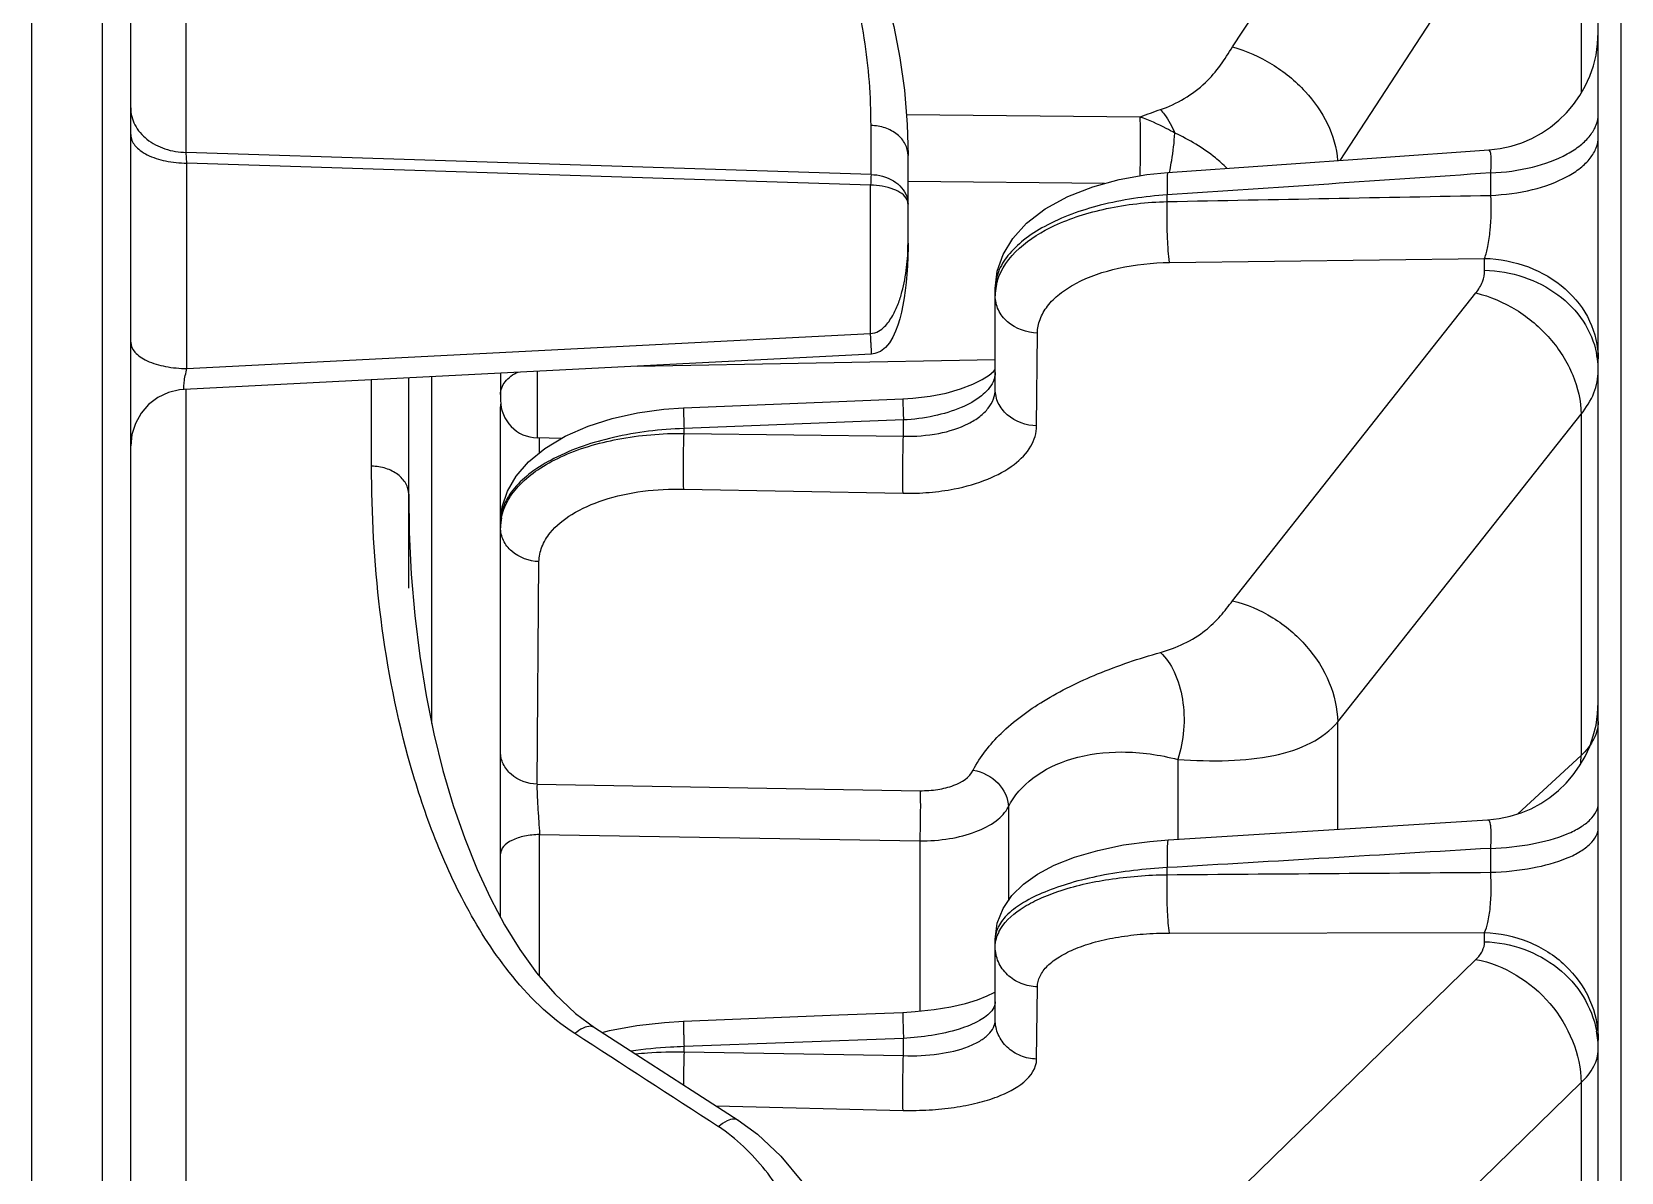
# Model space of a CAD drawing. Header units: millimetres. Extents: x -95754 to 177808, y 34455 to 150605.
# Drawn here: x 174662.32 to 174696.05, y 139644.98 to 139669.17 of the extents above; entities that cross this region are included whole.
import ezdxf

# ---------------------------------------------------------------- set-up
doc = ezdxf.new("R2010")
doc.units = ezdxf.units.MM
doc.header["$LTSCALE"] = 300
doc.layers.add('A-ETC-기계', color=253, linetype='Continuous')

# ---------------------------------------------------------------- blocks, each defined once
blk = doc.blocks.new('A$Cefb55bcc')
at = {"color": 8, "linetype": 'ByBlock', "ltscale": 3}
for p, q in [((536.666, -687.779), (536.666, -412.916)), ((536.179, -687.28), (536.179, -413.415)), ((502.943, -675.298), (502.943, -425.397)), ((504.447, -513.98), (504.447, -426.195)), ((505.042, -514.154), (505.042, -426.791)), ((506.22, -488.549), (506.22, -464.519)), ((528.423, -486.311), (533.586, -478.4)), ((530.701, -488.718), (535.816, -480.887)), ((535.816, -480.887), (535.816, -487.294)), ((526.46, -487.801), (521.502, -487.75)), ((520.75, -489.019), (520.75, -487.98)), ((520.75, -489.019), (506.22, -488.549)), ((506.235, -488.776), (506.22, -488.549)), ((521.535, -490.478), (521.535, -488.613)), ((506.235, -493.132), (506.235, -488.776)), ((520.74, -489.246), (506.235, -488.776)), ((533.898, -489.46), (533.898, -488.984)), ((520.74, -492.387), (520.74, -489.246)), ((525.701, -489.211), (521.535, -489.166)), ((527.034, -489.592), (527.034, -489.452)), ((527.084, -490.883), (533.768, -490.796)), ((533.768, -491.045), (533.768, -490.796)), ((523.385, -493.574), (523.385, -491.436)), ((528.423, -498.06), (533.586, -491.53)), ((506.235, -493.132), (520.74, -492.387)), ((524.264, -494.35), (524.281, -492.383)), ((515.79, -493.082), (523.385, -492.942)), ((510.154, -495.204), (510.154, -493.371)), ((510.94, -497.795), (510.94, -493.331)), ((511.431, -500.66), (511.431, -493.306)), ((512.889, -493.231), (512.889, -493.805)), ((513.668, -493.191), (513.668, -494.604)), ((506.22, -513.039), (506.22, -493.575)), ((512.889, -493.991), (512.898, -493.886)), ((512.889, -504.771), (512.889, -493.991)), ((521.438, -494.224), (516.782, -494.405)), ((521.438, -494.567), (521.438, -494.224)), ((530.652, -500.627), (535.816, -494.101)), ((535.816, -494.101), (535.816, -501.344)), ((514.179, -494.618), (513.668, -494.604)), ((513.716, -494.919), (513.716, -494.604)), ((516.782, -494.508), (516.782, -494.405)), ((516.782, -494.508), (521.438, -494.567)), ((516.775, -495.69), (521.43, -495.778)), ((513.664, -501.949), (513.705, -497.229)), ((530.652, -502.906), (530.652, -500.627)), ((527.26, -501.426), (527.26, -503.117)), ((535.816, -501.344), (534.477, -502.578)), ((513.664, -501.949), (521.79, -502.087)), ((523.665, -502.431), (523.665, -504.42)), ((513.716, -506.022), (513.716, -503.018)), ((513.716, -503.018), (521.783, -503.152)), ((521.783, -503.152), (521.783, -506.763)), ((533.898, -503.818), (533.898, -503.31)), ((527.034, -503.869), (527.034, -503.719)), ((527.084, -505.106), (533.768, -505.096)), ((533.768, -505.29), (533.768, -505.096)), ((523.385, -506.949), (523.385, -505.235)), ((528.423, -510.705), (533.586, -505.666)), ((524.264, -507.78), (524.281, -506.249)), ((521.438, -507.34), (516.782, -507.515)), ((516.782, -507.625), (516.782, -507.515)), ((521.438, -507.707), (521.438, -507.34)), ((516.782, -507.625), (521.438, -507.707)), ((530.652, -513.312), (535.816, -508.278)), ((535.816, -508.278), (535.816, -515.925)), ((517.465, -508.774), (521.43, -508.867))]:
    blk.add_line(p, q, dxfattribs=at)
for points in [[(517.84, -481.034), (518.27, -481.266), (518.782, -481.626), (519.243, -482.04), (519.654, -482.497), (520.019, -482.991), (520.338, -483.514), (520.617, -484.064), (520.857, -484.641), (521.062, -485.246), (521.231, -485.878), (521.364, -486.54), (521.461, -487.232), (521.519, -487.957), (521.535, -488.613)], [(527.051, -488.975), (531.472, -488.664), (533.856, -488.496)], [(523.385, -491.436), (523.427, -491.068), (523.552, -490.711), (523.758, -490.372), (524.051, -490.052), (524.445, -489.749), (524.926, -489.486), (525.454, -489.279), (526.018, -489.124), (526.604, -489.02), (527.051, -488.975)], [(521.535, -490.474), (521.535, -490.563), (521.53, -490.765), (521.522, -490.956), (521.509, -491.138), (521.493, -491.311), (521.474, -491.477), (521.451, -491.635), (521.425, -491.787), (521.394, -491.934), (521.359, -492.076), (521.319, -492.212), (521.272, -492.343), (521.215, -492.469), (521.145, -492.586), (521.058, -492.69), (520.954, -492.769), (520.834, -492.817), (520.761, -492.828)], [(520.761, -492.828), (510.963, -493.33), (506.18, -493.575)], [(521.424, -493.777), (521.638, -493.764), (522.003, -493.72), (522.345, -493.653), (522.65, -493.566), (522.908, -493.468), (523.111, -493.368), (523.257, -493.275), (523.349, -493.198), (523.385, -493.157)], [(506.18, -493.575), (506.081, -493.584), (505.842, -493.642), (505.62, -493.747), (505.423, -493.896), (505.261, -494.081), (505.141, -494.296), (505.067, -494.531), (505.042, -494.773)], [(512.889, -496.401), (512.926, -496.064), (513.037, -495.732), (513.221, -495.414), (513.482, -495.112), (513.829, -494.826), (514.262, -494.568), (514.745, -494.356), (515.259, -494.193), (515.798, -494.074), (516.354, -493.997), (516.77, -493.969)], [(516.77, -493.969), (520.064, -493.833), (521.424, -493.777)], [(510.94, -495.799), (510.952, -496.604), (510.995, -497.496)], [(510.995, -497.496), (511.07, -498.374), (511.175, -499.233), (511.311, -500.071), (511.475, -500.881), (511.668, -501.66), (511.886, -502.402), (512.129, -503.104), (512.392, -503.76), (512.674, -504.368), (512.975, -504.934), (513.3, -505.459), (513.652, -505.947), (514.039, -506.398), (514.477, -506.812), (514.882, -507.11)], [(527.059, -503.129), (531.48, -502.854), (533.836, -502.707)], [(523.385, -505.235), (523.428, -504.898), (523.553, -504.584), (523.741, -504.309), (523.984, -504.069), (524.28, -503.859), (524.636, -503.669), (525.064, -503.499), (525.562, -503.353), (526.108, -503.239), (526.668, -503.162), (527.059, -503.129)], [(521.425, -506.789), (521.689, -506.773), (522.087, -506.731), (522.443, -506.671), (522.753, -506.599), (523.012, -506.52), (523.216, -506.44)], [(523.216, -506.44), (523.362, -506.366), (523.385, -506.351)], [(516.77, -506.977), (520.064, -506.844), (521.425, -506.789)], [(514.882, -507.11), (515.859, -507.739), (516.955, -508.444), (517.932, -509.075)], [(515.048, -507.217), (515.202, -507.176), (515.779, -507.069), (516.365, -507.002), (516.77, -506.977)], [(517.932, -509.075), (518.342, -509.375), (518.835, -509.842), (519.279, -510.376), (519.675, -510.964), (520.028, -511.601), (520.341, -512.28), (520.616, -513), (520.856, -513.759), (521.061, -514.555), (521.23, -515.389), (521.364, -516.26), (521.461, -517.168), (521.519, -518.113), (521.535, -518.964)]]:
    blk.add_lwpolyline(points, dxfattribs=at)
for centre, radius, start, end in [((533.68, -486.003), 2.499, 274.0322, 359.9992), ((530.827, -498.947), 11.97, 109.203, 111.3974), ((521.694, -487.849), 5.505, 348.212, 348.7927), ((550.275, -490.404), 29.557, 177.3145, 177.7548), ((524.52, -491.6), 1.136, 163.8715, 169.1457), ((524.479, -491.592), 1.094, 169.1531, 179.9636), ((534.341, -493.177), 1.838, 7.808, 11.4236), ((534.355, -493.175), 1.824, 0.0139, 7.8112), ((513.688, -493.805), 0.8, 180, 268.5), ((513.986, -496.509), 1.097, 169.0877, 179.9635), ((533.68, -500.213), 2.499, 273.5698, 359.9906), ((533.554, -501.308), 2.262, 354.1506, 359.0735), ((524.169, -505.439), 0.791, 153.3397, 159.5149), ((534.083, -507.573), 2.097, 0.0209, 10.6772), ((-215.527, -1638.115), 1346.018, 57.002794, 57.157389), ((543.894, -508.47), 27.125, 178.2155, 179.6984)]:
    blk.add_arc(centre, radius, start, end, dxfattribs=at)
for points, knots in [([(520.75, -487.98), (520.75, -487.361), (520.659, -486.128), (520.21, -484.313), (519.35, -482.547), (518.369, -481.557), (517.75, -481.206)], [0, 0, 0, 0, 0.240869, 0.478914, 0.723085, 1, 1, 1, 1]), ([(526.89, -487.642), (527.24, -487.52), (527.722, -487.241), (528.168, -486.711), (528.338, -486.441), (528.423, -486.311)], [0, 0, 0, 0, 0.538373, 0.774154, 1, 1, 1, 1]), ([(528.423, -486.311), (528.714, -486.393), (529.278, -486.646), (530.172, -487.368), (530.616, -488.185), (530.649, -488.724)], [0, 0, 0, 0, 0.263916, 0.529488, 1, 1, 1, 1]), ([(505.042, -487.607), (505.042, -487.729), (505.109, -487.987), (505.38, -488.296), (505.768, -488.498), (506.067, -488.547), (506.22, -488.549)], [0, 0, 0, 0, 0.221987, 0.461173, 0.722957, 1, 1, 1, 1]), ([(526.458, -489.047), (526.465, -488.824), (526.471, -488.409), (526.468, -487.994), (526.46, -487.801)], [0, 0, 0, 0, 0.536462, 1, 1, 1, 1]), ([(527.196, -488.138), (527.136, -488.105), (526.898, -487.978), (526.651, -487.865), (526.46, -487.801)], [0, 0, 0, 0, 0.254338, 1, 1, 1, 1]), ([(526.89, -487.642), (526.92, -487.675), (527.045, -487.826), (527.138, -488), (527.196, -488.138)], [0, 0, 0, 0, 0.231786, 1, 1, 1, 1]), ([(533.898, -488.984), (534.197, -488.971), (534.756, -488.896), (535.399, -488.671), (535.798, -488.414), (536.011, -488.206), (536.147, -487.978), (536.179, -487.813), (536.179, -487.734)], [0, 0, 0, 0, 0.319532, 0.600386, 0.719963, 0.824514, 0.916135, 1, 1, 1, 1]), ([(505.042, -488.172), (505.042, -488.255), (505.103, -488.388), (505.246, -488.515), (505.457, -488.642), (505.792, -488.747), (506.082, -488.775), (506.235, -488.776)], [0, 0, 0, 0, 0.171643, 0.276775, 0.397596, 0.681122, 1, 1, 1, 1]), ([(521.535, -488.613), (521.535, -488.531), (521.491, -488.357), (521.31, -488.15), (521.051, -488.014), (520.852, -487.981), (520.75, -487.98)], [0, 0, 0, 0, 0.222938, 0.462444, 0.723812, 1, 1, 1, 1]), ([(527.094, -488.919), (527.107, -488.854), (527.153, -488.595), (527.185, -488.334), (527.196, -488.138)], [0, 0, 0, 0, 0.255075, 1, 1, 1, 1]), ([(528.297, -488.886), (528.222, -488.808), (527.893, -488.507), (527.501, -488.281), (527.196, -488.138)], [0, 0, 0, 0, 0.24334, 1, 1, 1, 1]), ([(533.898, -489.46), (534.197, -489.447), (534.756, -489.373), (535.399, -489.149), (535.798, -488.894), (536.011, -488.688), (536.147, -488.462), (536.179, -488.298), (536.179, -488.22)], [0, 0, 0, 0, 0.320179, 0.601374, 0.720928, 0.8253, 0.916582, 1, 1, 1, 1]), ([(533.898, -488.984), (533.904, -488.916), (533.911, -488.795), (533.911, -488.657), (533.899, -488.571), (533.891, -488.528), (533.871, -488.495), (533.856, -488.496)], [0, 0, 0, 0, 0.407657, 0.718141, 0.830592, 0.913206, 1, 1, 1, 1]), ([(527.051, -488.975), (527.047, -488.975), (527.042, -488.989), (527.038, -489.012), (527.034, -489.054), (527.031, -489.135), (527.03, -489.27), (527.032, -489.386), (527.034, -489.452)], [0, 0, 0, 0, 0.022497, 0.075053, 0.159392, 0.274602, 0.589768, 1, 1, 1, 1]), ([(521.515, -489.557), (521.466, -489.448), (521.19, -489.284), (520.908, -489.246), (520.74, -489.246)], [0, 0, 0, 0, 0.414863, 1, 1, 1, 1]), ([(520.75, -489.019), (520.915, -489.021), (521.232, -489.098), (521.462, -489.348), (521.509, -489.485)], [0, 0, 0, 0, 0.533689, 1, 1, 1, 1]), ([(527.034, -489.452), (526.556, -489.481), (525.662, -489.613), (524.635, -489.978), (523.996, -490.384), (523.655, -490.707), (523.437, -491.06), (523.385, -491.316), (523.385, -491.436)], [0, 0, 0, 0, 0.322201, 0.605218, 0.725082, 0.829045, 0.918962, 1, 1, 1, 1]), ([(523.428, -491.284), (523.585, -490.741), (524.296, -490.219), (525.174, -489.883), (525.971, -489.672), (526.603, -489.603), (527.034, -489.592)], [0, 0, 0, 0, 0.408148, 0.54312, 0.688492, 1, 1, 1, 1]), ([(527.084, -490.883), (527.072, -490.801), (527.054, -490.608), (527.03, -490.178), (527.027, -489.83), (527.034, -489.592)], [0, 0, 0, 0, 0.192791, 0.449167, 1, 1, 1, 1]), ([(533.768, -490.796), (533.799, -490.715), (533.848, -490.518), (533.91, -490.073), (533.918, -489.707), (533.898, -489.46)], [0, 0, 0, 0, 0.193332, 0.448289, 1, 1, 1, 1]), ([(520.74, -492.387), (520.799, -492.386), (520.912, -492.352), (521.076, -492.219), (521.215, -492.018), (521.329, -491.765), (521.437, -491.425), (521.515, -490.994), (521.535, -490.647), (521.535, -490.474)], [0, 0, 0, 0, 0.08037, 0.152353, 0.283288, 0.407536, 0.528699, 0.766065, 1, 1, 1, 1]), ([(524.281, -492.383), (524.282, -492.283), (524.322, -492.076), (524.491, -491.79), (524.754, -491.534), (525.244, -491.222), (526.035, -490.96), (526.72, -490.888), (527.084, -490.883)], [0, 0, 0, 0, 0.086441, 0.179551, 0.28454, 0.403766, 0.68263, 1, 1, 1, 1]), ([(533.768, -490.796), (534.083, -490.805), (534.704, -490.925), (535.501, -491.391), (536.047, -492.087), (536.179, -492.653), (536.179, -492.925)], [0, 0, 0, 0, 0.268076, 0.525617, 0.768266, 1, 1, 1, 1]), ([(533.586, -491.53), (533.642, -491.458), (533.734, -491.306), (533.768, -491.129), (533.768, -491.045)], [0, 0, 0, 0, 0.519366, 1, 1, 1, 1]), ([(533.768, -491.045), (534.049, -491.054), (534.603, -491.15), (535.338, -491.526), (535.891, -492.093), (536.094, -492.571), (536.143, -492.813)], [0, 0, 0, 0, 0.26577, 0.523009, 0.767351, 1, 1, 1, 1]), ([(524.281, -492.383), (524.054, -492.375), (523.707, -492.252), (523.434, -491.902), (523.385, -491.692), (523.385, -491.591)], [0, 0, 0, 0, 0.52242, 0.766907, 1, 1, 1, 1]), ([(533.586, -491.53), (533.885, -491.602), (534.467, -491.851), (535.183, -492.459), (535.675, -493.231), (535.811, -493.818), (535.816, -494.101)], [0, 0, 0, 0, 0.254597, 0.514277, 0.765949, 1, 1, 1, 1]), ([(505.042, -492.572), (505.042, -492.649), (505.106, -492.774), (505.246, -492.89), (505.458, -493.009), (505.793, -493.106), (506.082, -493.132), (506.235, -493.132)], [0, 0, 0, 0, 0.164208, 0.267807, 0.388563, 0.675373, 1, 1, 1, 1]), ([(520.761, -492.828), (520.762, -492.828), (520.761, -492.823), (520.762, -492.817), (520.761, -492.804), (520.761, -492.779), (520.758, -492.738), (520.755, -492.679), (520.751, -492.61), (520.746, -492.511), (520.742, -492.436), (520.74, -492.387)], [0, 0, 0, 0, 0.005957, 0.022861, 0.050639, 0.088807, 0.193745, 0.330755, 0.490814, 0.663298, 1, 1, 1, 1]), ([(506.18, -493.575), (506.176, -493.575), (506.168, -493.558), (506.168, -493.512), (506.176, -493.412), (506.2, -493.279), (506.222, -493.181), (506.235, -493.132)], [0, 0, 0, 0, 0.027738, 0.093353, 0.335472, 0.666405, 1, 1, 1, 1]), ([(512.889, -493.684), (512.889, -493.588), (512.974, -493.377), (513.156, -493.255), (513.26, -493.209)], [0, 0, 0, 0, 0.459033, 1, 1, 1, 1]), ([(535.816, -494.101), (535.927, -493.965), (536.11, -493.675), (536.179, -493.335), (536.179, -493.175)], [0, 0, 0, 0, 0.522891, 1, 1, 1, 1]), ([(523.339, -493.416), (523.286, -493.532), (523.076, -493.756), (522.637, -493.991), (522.073, -494.159), (521.656, -494.212), (521.438, -494.224)], [0, 0, 0, 0, 0.179381, 0.413237, 0.69368, 1, 1, 1, 1]), ([(521.438, -494.567), (521.688, -494.574), (522.162, -494.54), (522.712, -494.373), (523.055, -494.163), (523.24, -493.987), (523.358, -493.788), (523.385, -493.643), (523.385, -493.574)], [0, 0, 0, 0, 0.315259, 0.594194, 0.713711, 0.819023, 0.912615, 1, 1, 1, 1]), ([(524.264, -494.35), (524.042, -494.343), (523.701, -494.223), (523.433, -493.879), (523.385, -493.673), (523.385, -493.574)], [0, 0, 0, 0, 0.522298, 0.766797, 1, 1, 1, 1]), ([(516.77, -493.969), (516.767, -493.969), (516.771, -493.978), (516.769, -493.986), (516.771, -494.007), (516.771, -494.039), (516.772, -494.09), (516.774, -494.153), (516.778, -494.259), (516.78, -494.345), (516.782, -494.405)], [0, 0, 0, 0, 0.01713, 0.038447, 0.068172, 0.152249, 0.267962, 0.413262, 0.585736, 1, 1, 1, 1]), ([(521.424, -493.777), (521.422, -493.778), (521.425, -493.787), (521.424, -493.795), (521.425, -493.816), (521.425, -493.85), (521.427, -493.901), (521.429, -493.966), (521.433, -494.075), (521.436, -494.162), (521.438, -494.224)], [0, 0, 0, 0, 0.017132, 0.038446, 0.068165, 0.152227, 0.267924, 0.413211, 0.585682, 1, 1, 1, 1]), ([(521.43, -495.778), (521.615, -495.781), (521.98, -495.77), (522.587, -495.687), (523.206, -495.513), (523.772, -495.213), (524.16, -494.825), (524.263, -494.499), (524.264, -494.35)], [0, 0, 0, 0, 0.161394, 0.317474, 0.533005, 0.71804, 0.870246, 1, 1, 1, 1]), ([(516.782, -494.405), (516.28, -494.422), (515.332, -494.537), (514.239, -494.896), (513.552, -495.31), (513.183, -495.643), (512.946, -496.008), (512.889, -496.276), (512.889, -496.401)], [0, 0, 0, 0, 0.321126, 0.605728, 0.726339, 0.830543, 0.92, 1, 1, 1, 1]), ([(512.909, -496.302), (512.933, -496.174), (513.034, -495.912), (513.307, -495.564), (513.692, -495.254), (514.371, -494.883), (515.417, -494.579), (516.312, -494.505), (516.782, -494.508)], [0, 0, 0, 0, 0.085975, 0.181139, 0.288941, 0.410414, 0.689478, 1, 1, 1, 1]), ([(516.775, -495.69), (516.768, -495.513), (516.769, -495.119), (516.775, -494.725), (516.782, -494.508)], [0, 0, 0, 0, 0.448381, 1, 1, 1, 1]), ([(521.43, -495.778), (521.423, -495.597), (521.423, -495.193), (521.43, -494.79), (521.438, -494.567)], [0, 0, 0, 0, 0.448297, 1, 1, 1, 1]), ([(514.463, -507.24), (513.929, -506.895), (513.043, -506.012), (512.092, -504.492), (511.406, -502.936), (510.748, -500.876), (510.269, -498.295), (510.154, -496.223), (510.154, -495.204)], [0, 0, 0, 0, 0.144416, 0.278141, 0.405897, 0.529665, 0.768717, 1, 1, 1, 1]), ([(510.94, -495.799), (510.94, -495.722), (510.893, -495.557), (510.712, -495.363), (510.454, -495.236), (510.256, -495.206), (510.154, -495.204)], [0, 0, 0, 0, 0.215675, 0.452676, 0.717176, 1, 1, 1, 1]), ([(513.705, -497.229), (513.706, -497.123), (513.752, -496.901), (513.977, -496.535), (514.425, -496.178), (515.368, -495.773), (516.201, -495.678), (516.775, -495.69)], [0, 0, 0, 0, 0.085598, 0.178333, 0.3413, 0.537435, 1, 1, 1, 1]), ([(513.705, -497.229), (513.499, -497.223), (513.182, -497.111), (512.934, -496.792), (512.889, -496.601), (512.889, -496.509)], [0, 0, 0, 0, 0.522457, 0.76694, 1, 1, 1, 1]), ([(526.89, -499.155), (527.231, -499.059), (527.704, -498.842), (528.165, -498.395), (528.338, -498.168), (528.423, -498.06)], [0, 0, 0, 0, 0.554766, 0.784649, 1, 1, 1, 1]), ([(528.423, -498.06), (528.722, -498.132), (529.303, -498.381), (530.018, -498.987), (530.51, -499.758), (530.646, -500.344), (530.652, -500.627)], [0, 0, 0, 0, 0.25456, 0.51421, 0.765892, 1, 1, 1, 1]), ([(522.919, -501.652), (523.066, -501.362), (523.515, -500.801), (524.435, -500.13), (525.585, -499.568), (526.438, -499.282), (526.89, -499.155)], [0, 0, 0, 0, 0.203488, 0.439384, 0.706703, 1, 1, 1, 1]), ([(526.89, -499.155), (527.015, -499.268), (527.223, -499.588), (527.383, -500.159), (527.408, -500.796), (527.327, -501.224), (527.26, -501.426)], [0, 0, 0, 0, 0.210866, 0.46236, 0.734554, 1, 1, 1, 1]), ([(527.26, -501.426), (527.618, -501.449), (528.3, -501.47), (529.258, -501.377), (530.068, -501.129), (530.499, -500.812), (530.652, -500.627)], [0, 0, 0, 0, 0.300067, 0.568132, 0.799449, 1, 1, 1, 1]), ([(536.179, -500.617), (536.179, -500.66), (536.164, -500.84), (536.084, -501.01), (536.006, -501.123)], [0, 0, 0, 0, 0.236622, 1, 1, 1, 1]), ([(536.006, -501.123), (535.993, -501.142), (535.935, -501.22), (535.869, -501.293), (535.816, -501.344)], [0, 0, 0, 0, 0.238101, 1, 1, 1, 1]), ([(513.664, -501.949), (513.468, -501.943), (513.168, -501.837), (512.932, -501.534), (512.889, -501.352), (512.889, -501.265)], [0, 0, 0, 0, 0.52236, 0.766852, 1, 1, 1, 1]), ([(523.665, -502.431), (523.784, -502.193), (524.181, -501.747), (525.043, -501.349), (526.114, -501.216), (526.873, -501.324), (527.26, -501.426)], [0, 0, 0, 0, 0.199543, 0.430913, 0.69964, 1, 1, 1, 1]), ([(521.79, -502.087), (521.916, -502.089), (522.161, -502.073), (522.561, -501.974), (522.84, -501.808), (522.919, -501.652)], [0, 0, 0, 0, 0.303098, 0.580885, 1, 1, 1, 1]), ([(522.919, -501.652), (523.115, -501.685), (523.479, -501.869), (523.663, -502.249), (523.665, -502.431)], [0, 0, 0, 0, 0.520988, 1, 1, 1, 1]), ([(513.664, -501.949), (513.66, -502.017), (513.665, -502.177), (513.679, -502.437), (513.699, -502.725), (513.712, -502.921), (513.716, -503.018)], [0, 0, 0, 0, 0.191367, 0.447265, 0.730319, 1, 1, 1, 1]), ([(521.79, -502.087), (521.797, -502.245), (521.797, -502.601), (521.791, -502.956), (521.783, -503.152)], [0, 0, 0, 0, 0.446873, 1, 1, 1, 1]), ([(521.783, -503.152), (521.994, -503.153), (522.399, -503.124), (522.952, -502.984), (523.392, -502.765), (523.605, -502.546), (523.665, -502.431)], [0, 0, 0, 0, 0.302119, 0.578947, 0.813292, 1, 1, 1, 1]), ([(533.898, -503.31), (534.196, -503.3), (534.748, -503.244), (535.389, -503.074), (535.792, -502.877), (536.005, -502.72), (536.144, -502.546), (536.179, -502.413), (536.179, -502.352)], [0, 0, 0, 0, 0.339367, 0.631083, 0.750318, 0.849595, 0.930656, 1, 1, 1, 1]), ([(533.898, -503.31), (533.905, -503.227), (533.912, -503.079), (533.909, -502.908), (533.893, -502.802), (533.881, -502.747), (533.855, -502.706), (533.836, -502.707)], [0, 0, 0, 0, 0.400513, 0.711643, 0.825576, 0.909871, 1, 1, 1, 1]), ([(513.716, -503.018), (513.609, -503.019), (513.408, -503.039), (513.144, -503.122), (512.951, -503.245), (512.889, -503.372), (512.889, -503.428)], [0, 0, 0, 0, 0.322899, 0.608047, 0.831832, 1, 1, 1, 1]), ([(527.059, -503.129), (527.054, -503.13), (527.047, -503.148), (527.042, -503.176), (527.036, -503.229), (527.031, -503.33), (527.029, -503.497), (527.032, -503.639), (527.034, -503.719)], [0, 0, 0, 0, 0.023161, 0.076933, 0.162949, 0.279862, 0.596301, 1, 1, 1, 1]), ([(533.898, -503.818), (534.196, -503.808), (534.748, -503.752), (535.389, -503.585), (535.792, -503.389), (536.005, -503.234), (536.144, -503.062), (536.179, -502.93), (536.179, -502.87)], [0, 0, 0, 0, 0.340078, 0.632198, 0.751435, 0.850534, 0.931211, 1, 1, 1, 1]), ([(527.034, -503.719), (526.558, -503.744), (525.866, -503.824), (525.003, -504.03), (524.456, -504.217), (524.006, -504.434), (523.666, -504.676), (523.443, -504.94), (523.385, -505.143), (523.385, -505.235)], [0, 0, 0, 0, 0.342167, 0.497488, 0.636487, 0.756067, 0.854774, 0.933974, 1, 1, 1, 1]), ([(533.768, -505.096), (533.801, -505.03), (533.85, -504.853), (533.913, -504.427), (533.917, -504.067), (533.898, -503.818)], [0, 0, 0, 0, 0.172892, 0.419696, 1, 1, 1, 1]), ([(523.463, -505.084), (523.56, -504.89), (523.838, -504.635), (524.287, -504.386), (524.91, -504.14), (525.835, -503.935), (526.62, -503.875), (527.034, -503.869)], [0, 0, 0, 0, 0.167577, 0.274486, 0.39681, 0.680864, 1, 1, 1, 1]), ([(527.084, -505.106), (527.071, -505.036), (527.053, -504.863), (527.029, -504.451), (527.028, -504.108), (527.034, -503.869)], [0, 0, 0, 0, 0.171325, 0.420082, 1, 1, 1, 1]), ([(523.385, -505.401), (523.385, -505.34), (523.396, -505.259), (523.421, -505.182), (523.428, -505.163)], [0, 0, 0, 0, 0.744315, 1, 1, 1, 1]), ([(524.281, -506.249), (524.282, -506.171), (524.326, -506.003), (524.498, -505.782), (524.761, -505.588), (525.108, -505.42), (525.529, -505.283), (526.009, -505.182), (526.535, -505.12), (526.899, -505.106), (527.084, -505.106)], [0, 0, 0, 0, 0.072254, 0.154888, 0.254529, 0.373283, 0.510337, 0.663091, 0.827803, 1, 1, 1, 1]), ([(533.768, -505.096), (534.084, -505.106), (534.712, -505.237), (535.511, -505.742), (536.051, -506.489), (536.179, -507.086), (536.179, -507.378)], [0, 0, 0, 0, 0.260336, 0.514557, 0.760311, 1, 1, 1, 1]), ([(524.281, -506.249), (524.163, -506.245), (523.93, -506.196), (523.633, -506.008), (523.432, -505.731), (523.385, -505.509), (523.385, -505.401)], [0, 0, 0, 0, 0.260529, 0.514919, 0.760635, 1, 1, 1, 1]), ([(533.586, -505.666), (533.64, -505.613), (533.731, -505.5), (533.768, -505.356), (533.768, -505.29)], [0, 0, 0, 0, 0.534869, 1, 1, 1, 1]), ([(533.768, -505.29), (534.049, -505.299), (534.609, -505.405), (535.346, -505.811), (535.896, -506.421), (536.095, -506.927), (536.143, -507.184)], [0, 0, 0, 0, 0.259083, 0.513182, 0.759874, 1, 1, 1, 1]), ([(533.586, -505.666), (534.184, -505.783), (535.302, -506.462), (535.806, -507.678), (535.816, -508.278)], [0, 0, 0, 0, 0.503801, 1, 1, 1, 1]), ([(521.425, -506.789), (521.424, -506.789), (521.425, -506.794), (521.424, -506.8), (521.424, -506.813), (521.424, -506.837), (521.425, -506.881), (521.426, -506.945), (521.428, -507.025), (521.432, -507.159), (521.435, -507.265), (521.438, -507.34)], [0, 0, 0, 0, 0.00452, 0.017715, 0.039558, 0.069941, 0.155695, 0.273128, 0.41969, 0.59223, 1, 1, 1, 1]), ([(523.314, -506.753), (523.245, -506.842), (523.018, -506.999), (522.395, -507.24), (521.836, -507.32), (521.438, -507.34)], [0, 0, 0, 0, 0.168247, 0.401823, 1, 1, 1, 1]), ([(523.385, -506.569), (523.385, -506.584), (523.378, -506.651), (523.345, -506.712), (523.314, -506.753)], [0, 0, 0, 0, 0.231017, 1, 1, 1, 1]), ([(514.882, -507.11), (514.858, -507.095), (514.775, -507.072), (514.622, -507.121), (514.519, -507.193), (514.463, -507.24)], [0, 0, 0, 0, 0.183285, 0.530862, 1, 1, 1, 1]), ([(516.77, -506.977), (516.77, -506.977), (516.77, -506.982), (516.769, -506.987), (516.77, -507), (516.769, -507.024), (516.77, -507.066), (516.772, -507.129), (516.773, -507.207), (516.777, -507.338), (516.78, -507.442), (516.782, -507.515)], [0, 0, 0, 0, 0.004497, 0.017684, 0.039525, 0.06991, 0.155677, 0.27313, 0.419712, 0.592264, 1, 1, 1, 1]), ([(521.438, -507.707), (521.687, -507.715), (522.155, -507.694), (522.703, -507.572), (523.05, -507.411), (523.235, -507.277), (523.355, -507.122), (523.385, -507.004), (523.385, -506.949)], [0, 0, 0, 0, 0.33404, 0.623723, 0.742991, 0.843172, 0.926497, 1, 1, 1, 1]), ([(524.264, -507.78), (524.149, -507.777), (523.92, -507.729), (523.629, -507.545), (523.431, -507.272), (523.385, -507.055), (523.385, -506.949)], [0, 0, 0, 0, 0.260485, 0.514832, 0.760555, 1, 1, 1, 1]), ([(516.782, -507.515), (516.687, -507.518), (516.311, -507.535), (515.936, -507.571), (515.658, -507.609)], [0, 0, 0, 0, 0.253236, 1, 1, 1, 1]), ([(515.75, -507.669), (515.835, -507.66), (516.178, -507.632), (516.523, -507.622), (516.782, -507.625)], [0, 0, 0, 0, 0.246144, 1, 1, 1, 1]), ([(521.43, -508.867), (521.421, -508.705), (521.424, -508.318), (521.43, -507.932), (521.438, -507.707)], [0, 0, 0, 0, 0.418884, 1, 1, 1, 1]), ([(521.43, -508.867), (521.615, -508.871), (521.979, -508.865), (522.505, -508.815), (522.997, -508.72), (523.64, -508.532), (524.26, -508.164), (524.264, -507.78)], [0, 0, 0, 0, 0.174322, 0.342188, 0.498582, 0.63923, 1, 1, 1, 1]), ([(535.816, -508.278), (535.923, -508.179), (536.103, -507.969), (536.179, -507.696), (536.179, -507.572)], [0, 0, 0, 0, 0.540961, 1, 1, 1, 1]), ([(517.932, -509.075), (517.908, -509.06), (517.825, -509.038), (517.671, -509.09), (517.568, -509.165), (517.512, -509.213)], [0, 0, 0, 0, 0.179959, 0.526878, 1, 1, 1, 1]), ([(520.75, -518.486), (520.75, -517.648), (520.653, -515.979), (520.187, -513.518), (519.455, -511.541), (518.533, -510.091), (517.892, -509.46), (517.512, -509.213)], [0, 0, 0, 0, 0.247997, 0.493198, 0.739237, 0.865947, 1, 1, 1, 1])]:
    blk.add_open_spline(points, degree=3, knots=knots, dxfattribs=at)
for points in [[(533.898, -488.984), (531.61, -489.141), (529.323, -489.298), (527.034, -489.452)], [(521.509, -489.485), (521.526, -489.536), (521.535, -489.591), (521.535, -489.645)], [(521.535, -489.645), (521.535, -489.615), (521.528, -489.584), (521.515, -489.557)], [(527.034, -489.592), (529.322, -489.546), (531.61, -489.503), (533.898, -489.46)], [(523.373, -493.317), (523.365, -493.351), (523.354, -493.384), (523.339, -493.416)], [(523.385, -493.218), (523.385, -493.252), (523.381, -493.285), (523.373, -493.317)], [(512.897, -493.922), (512.892, -493.944), (512.889, -493.968), (512.889, -493.991)], [(533.898, -503.31), (531.61, -503.447), (529.323, -503.585), (527.034, -503.719)], [(527.034, -503.869), (529.322, -503.85), (531.61, -503.834), (533.898, -503.818)]]:
    blk.add_open_spline(points, degree=3, dxfattribs=at)
blk = doc.blocks.new('G$C618AA28F')
at = {"color": 0, "rotation": 180}
blk.add_blockref('A$Cefb55bcc', (-1855.808, -550.145), dxfattribs=at)
blk = doc.blocks.new('4F_기계장비')
at = {"layer": 'A-ETC-기계', "rotation": 180}
blk.add_blockref('G$C618AA28F', (79750.001, -9000.001), dxfattribs=at)

msp = doc.modelspace()

# ---------------------------------------------------------------- block references
at = {"layer": 'A-ETC-기계'}
msp.add_blockref('4F_기계장비', (92553.571, 148605.018), dxfattribs=at)

doc.saveas('drawing.dxf')
